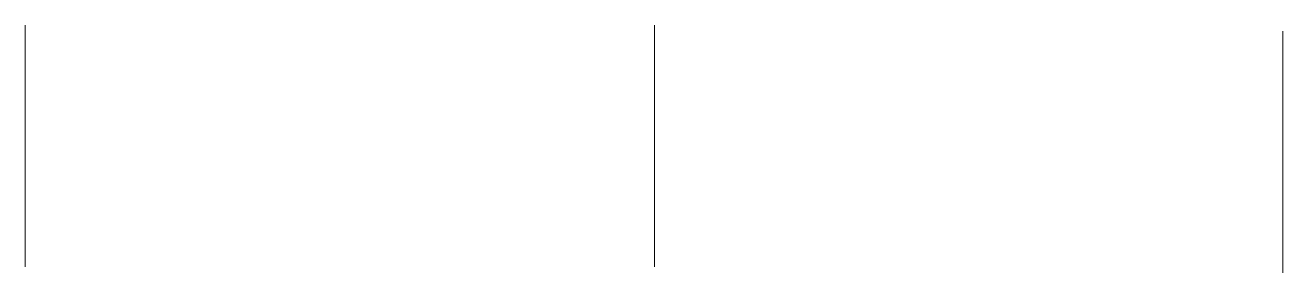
# Model space of a CAD drawing. Header units: millimetres. Extents: x -84 to 71, y 88 to 119.
import ezdxf

# ---------------------------------------------------------------- set-up
doc = ezdxf.new("R2010")
doc.units = ezdxf.units.MM
doc.header["$MEASUREMENT"] = 0
doc.layers.add('Layer 1', color=7, linetype='Continuous')

msp = doc.modelspace()

# ---------------------------------------------------------------- linework, layer by layer
at = {"layer": 'Layer 1', "color": 22, "lineweight": 5}
for points in [[(-84.4687, 88.9114), (-84.4687, 88.9114), (-84.4687, 118.8058), (-84.4687, 118.8058)], [(-6.6812, 118.8058), (-6.6812, 118.8058), (-6.6812, 88.9114), (-6.6812, 88.9114)], [(71.0068, 118.0588), (71.0068, 118.0588), (71.0068, 88.1644), (71.0068, 88.1644)]]:
    msp.add_open_spline(points, degree=3, dxfattribs=at)

doc.saveas('drawing.dxf')
